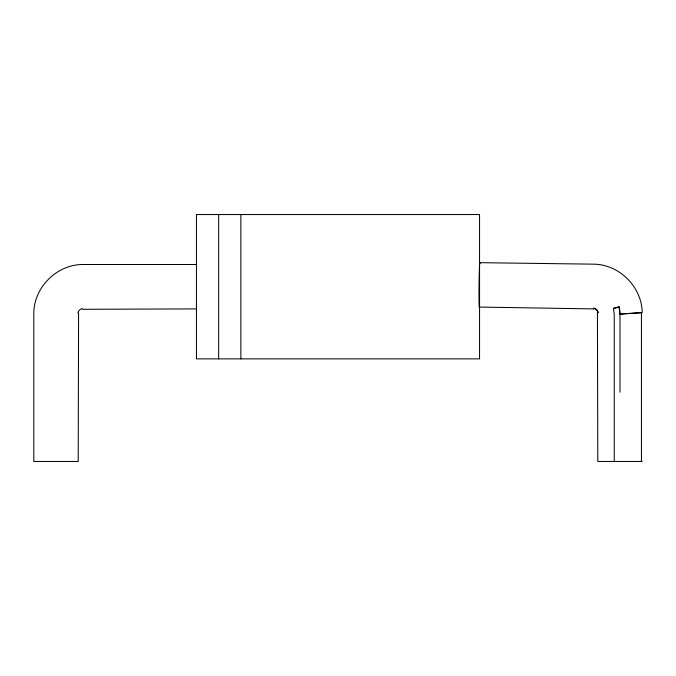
<?xml version="1.0" encoding="UTF-8"?>
<svg xmlns="http://www.w3.org/2000/svg" width="676" height="676" viewBox="0 0 676 676"><rect width="100%" height="100%" fill="white"/><g stroke="black" fill="none" stroke-linecap="round" stroke-linejoin="round"><path stroke-width="1.01" d="M479.25 307.065L593.629 308.915L593.722 308.053A6.261 6.261 0 0 1 598.159 312.481L597.423 312.709L597.795 461.454L642.2 461.454M593.629 308.915L593.925 308.307A5.991 5.991 0 0 1 598.159 312.549L597.423 312.709M613.47 308.543L619.064 307.048M641.439 461.454L641.439 312.667L619.993 314.112L619.993 392.173M619.993 314.044L641.439 312.667M196.446 264.502L82.303 264.502C56.607 264.789 34.087 287.308 33.8 313.005L33.8 461.454L78.205 461.454L78.585 313.072L77.85 312.878A6.126 6.126 0 0 1 82.176 308.543L82.371 309.287L196.446 308.907M479.859 262.677L593.858 264.164C619.495 264.493 641.904 287.004 642.2 312.625M614.247 461.454L614.247 314.425L613.445 308.29L619.039 306.786L619.993 314.112A27.75 27.741 -90 0 0 619.055 306.912M240.859 214.546L240.859 358.871M218.652 214.546L218.652 358.871M479.394 306.448A22.207 0.515 -89.3 0 1 479.047 284.359A22.207 0.515 -89.3 0 1 479.977 263.564M479.554 214.546L196.446 214.546L196.446 358.871L479.554 358.871L479.554 214.546"/></g></svg>
